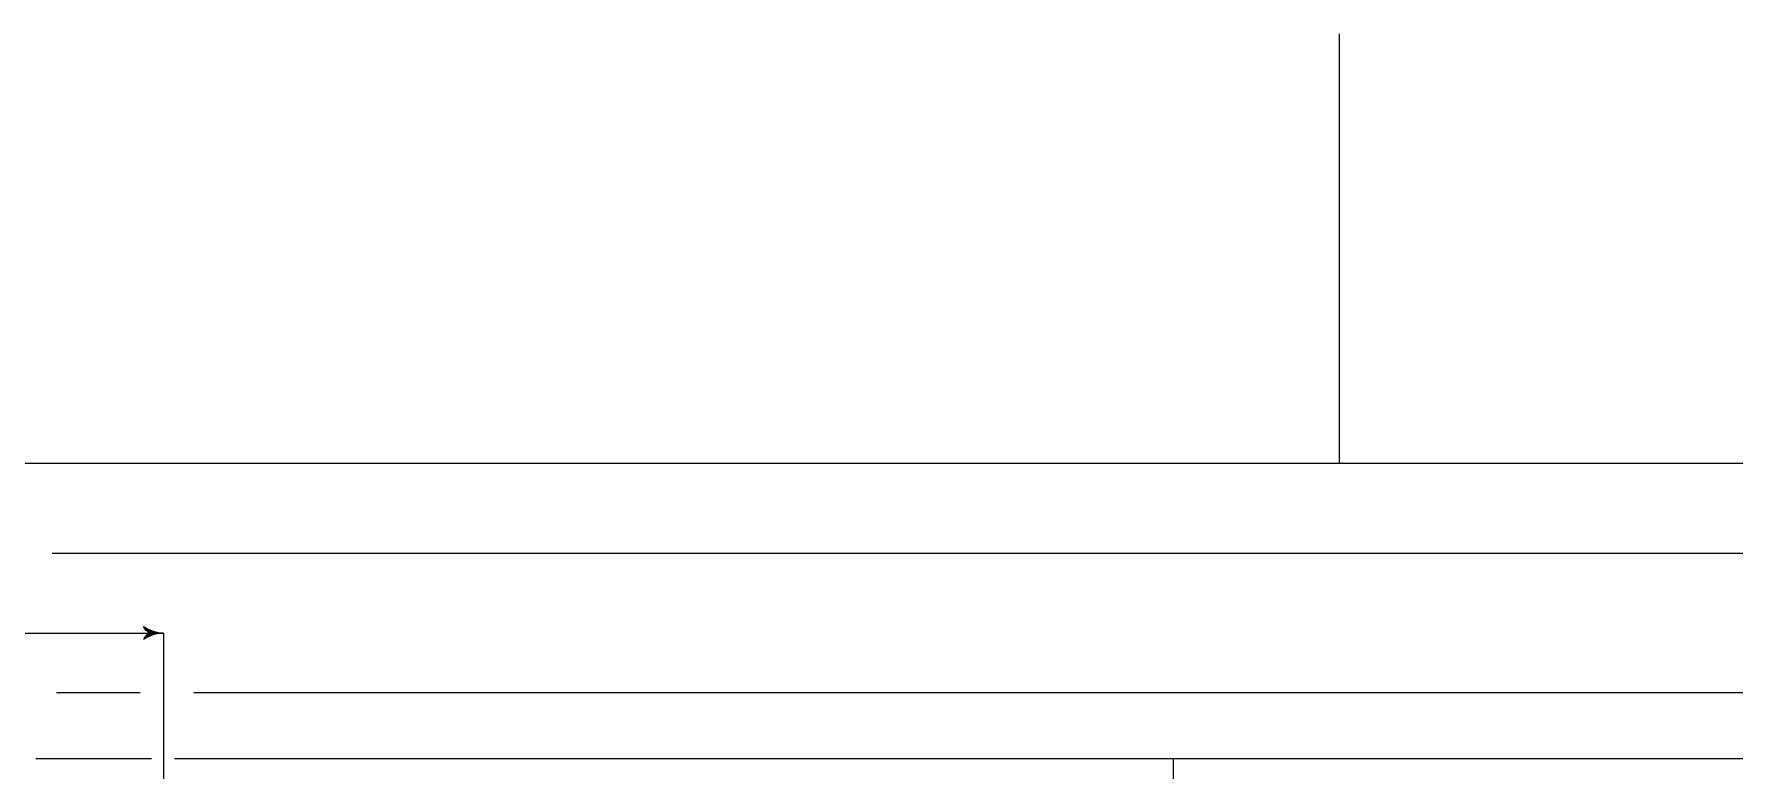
# Model space of a CAD drawing. Extents: x 78 to 490, y 181 to 404.
# Drawn here: x 342.55 to 358.5, y 208.19 to 215.1 of the extents above; entities that cross this region are included whole.
import ezdxf

# ---------------------------------------------------------------- set-up
doc = ezdxf.new("R2010")
doc.units = 0
doc.layers.get('0').update_dxf_attribs({"linetype": 'CONTINUOUS'})
doc.layers.add('IN-MIN-PROC', color=7, linetype='CONTINUOUS')

# ---------------------------------------------------------------- blocks, each defined once
blk = doc.blocks.new('PE2')
for points in [[(0, 0, 0.150368), (0.188, 0.062, 0.150368)], [(0.125, 0, 0.206864), (0.188, 0.062, 0.206864)], [(0.125, 0, -0.206864), (0.188, -0.062, -0.206864)]]:
    blk.add_lwpolyline(points, format="xyb")
blk.add_arc((-0.008, -0.336), 0.336, 54.4623, 88.6678)
for points in [[(0, 0), (0.125, 0), (0.04, 0.003), (0.141, 0.008)], [(0, 0), (0.125, 0), (0.04, -0.003), (0.141, -0.008)], [(0.04, 0.003), (0.141, 0.008), (0.079, 0.011), (0.156, 0.019)], [(0.079, 0.011), (0.156, 0.019), (0.117, 0.024), (0.169, 0.031)], [(0.117, 0.024), (0.169, 0.031), (0.154, 0.041), (0.179, 0.046)], [(0.154, 0.041), (0.179, 0.046), (0.188, 0.062)], [(0.04, -0.003), (0.141, -0.008), (0.079, -0.011), (0.156, -0.019)], [(0.079, -0.011), (0.156, -0.019), (0.117, -0.024), (0.169, -0.031)], [(0.117, -0.024), (0.169, -0.031), (0.154, -0.041), (0.179, -0.046)], [(0.154, -0.041), (0.179, -0.046), (0.188, -0.062)]]:
    blk.add_solid(points)

msp = doc.modelspace()

# ---------------------------------------------------------------- linework, layer by layer
at = {"color": 6}
msp.add_line((79.948, 211.074), (463.566, 211.074), dxfattribs=at)
at = {"color": 5, "linetype": 'Continuous'}
msp.add_line((342.72, 210.227), (364.168, 210.227), dxfattribs=at)
at = {"color": 3}
for p, q in [((307.865, 209.478), (343.766, 209.478)), ((342.762, 208.919), (343.547, 208.919)), ((344.051, 208.919), (364.168, 208.919))]:
    msp.add_line(p, q, dxfattribs=at)
at = {"color": 3, "linetype": 'Continuous'}
for p, q in [((343.766, 209.478), (343.766, 200.741)), ((342.567, 208.301), (343.653, 208.301)), ((343.869, 208.301), (349.609, 208.301)), ((349.609, 208.301), (351.85, 208.301)), ((351.85, 208.301), (363.833, 208.301)), ((353.246, 207.168), (353.246, 208.301))]:
    msp.add_line(p, q, dxfattribs=at)
at = {"layer": 'IN-MIN-PROC', "color": 4, "linetype": 'Continuous'}
msp.add_line((354.801, 211.074), (354.801, 215.101), dxfattribs=at)

# ---------------------------------------------------------------- block references
at = {"color": 3, "linetype": 'Continuous', "rotation": 180}
msp.add_blockref('PE2', (343.766, 209.478), dxfattribs=at)

doc.saveas('drawing.dxf')
